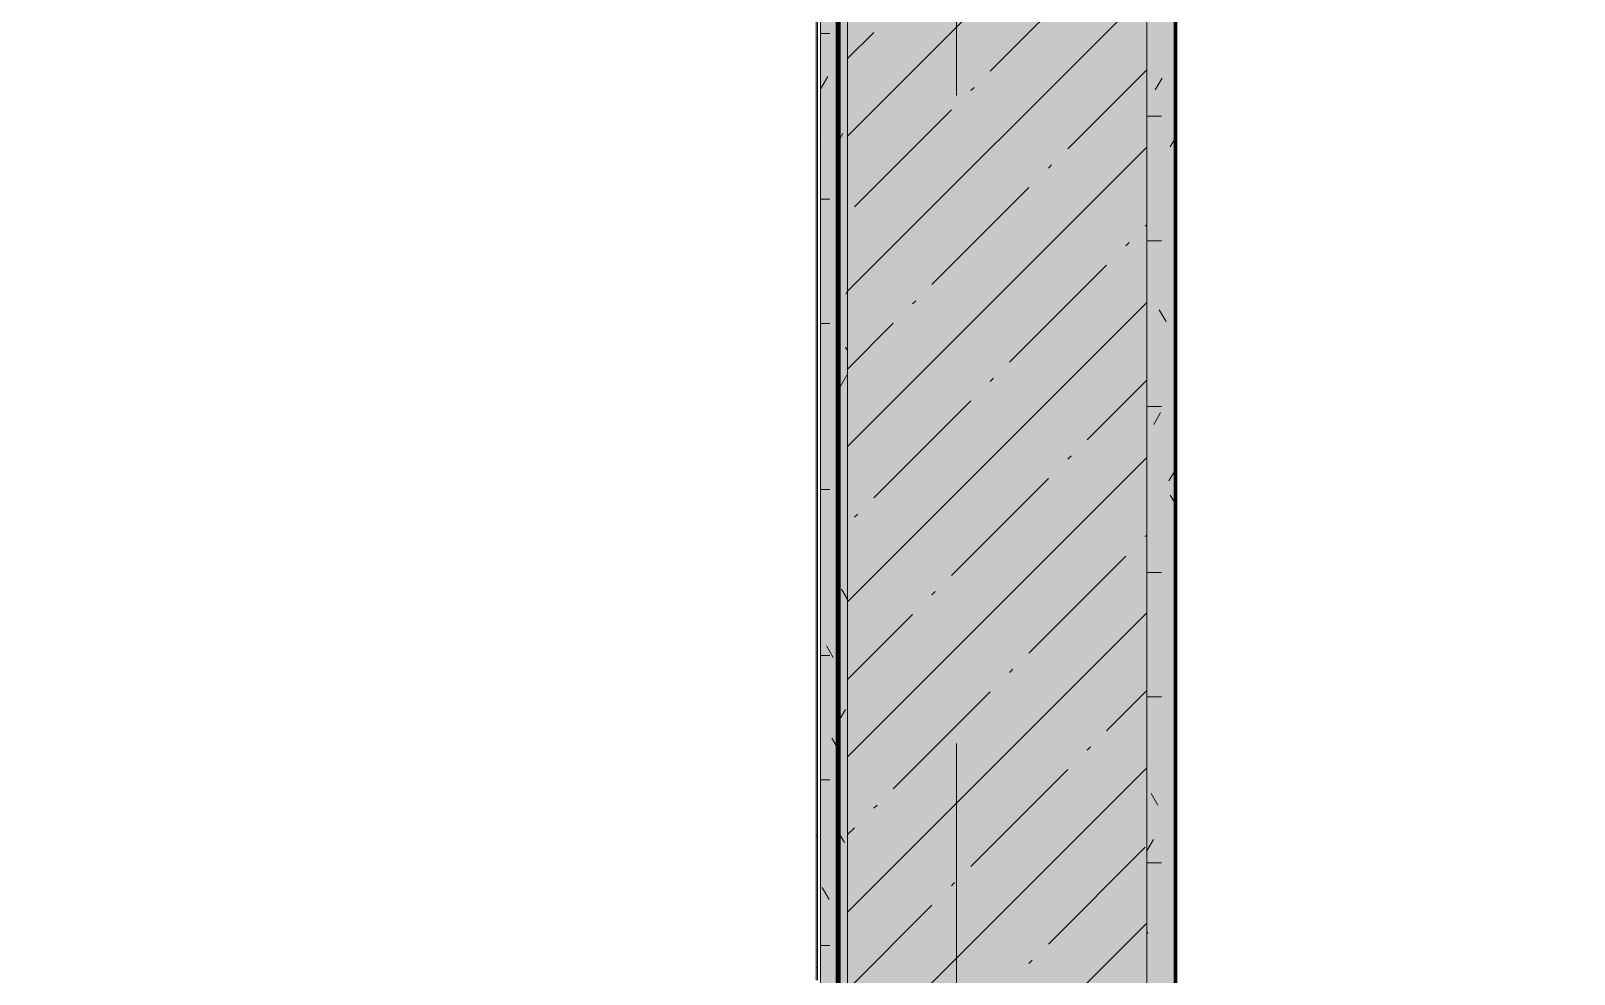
# Model space of a CAD drawing. Header units: millimetres. Extents: x -3817 to 677485, y -22715 to 103890.
# Drawn here: x 658605 to 659740, y 7799 to 8492 of the extents above; entities that cross this region are included whole.
import ezdxf

# ---------------------------------------------------------------- set-up
doc = ezdxf.new("R2010")
doc.units = ezdxf.units.MM
doc.layers.add('PDF _Геометрия', color=7, linetype='Continuous', true_color=0x1d1d1d)
doc.layers.add('PDF _Сплошная заливка', color=7, linetype='Continuous', true_color=0xffffff)

msp = doc.modelspace()

# ---------------------------------------------------------------- hatches: boundary and pattern name
at = {"layer": 'PDF _Сплошная заливка', "transparency": 33554559}
for points in [[(659205.5, 4275.9), (659425.5, 4275.9), (659425.5, 12475.9), (659205.5, 12475.9), (659205.5, 5005.4)], [(659185.5, 2025.9), (659205.5, 2025.9), (659205.5, 12255.9), (659185.5, 12255.9), (659185.5, 2045.9)]]:
    msp.add_hatch(color=256, dxfattribs=at).paths.add_polyline_path(points)

# ---------------------------------------------------------------- linework, layer by layer
at = {"layer": 'PDF _Геометрия', "color": 9, "lineweight": 9, "true_color": 0xc0c0c0}
for points in [[(659695.5, 11483.9), (659695.5, 11495.9), (659425.5, 11495.9), (659425.5, 11475.9), (659425.5, 11275.9), (659425.5, 12475.9), (659205.5, 12475.9), (657170.5, 12475.9), (657170.5, 12275.9), (657170.5, 12255.9), (659185.5, 12255.9), (659185.5, 2045.9), (644126.5, 2045.9)], [(659185.5, 2025.9), (659205.5, 2025.9), (659205.5, 12255.9), (659205.5, 4275.9), (659425.5, 4275.9), (659425.5, 4255.9), (659445.5, 4255.9), (659445.5, 4265.9), (659405.5, 4265.9), (659405.5, 2025.9), (659445.5, 2025.9), (661725.5, 2025.9), (660985.5, 2025.9)], [(659183.4, 8548.3), (659183.4, 8375.6), (659183.4, 8193.9), (659183.4, 8003.2), (659183.4, 7803.5), (659182.4, 7803.5), (659182.4, 8003.2), (659182.4, 8193.9), (659182.4, 8375.6), (659182.4, 8548.3)], [(659182.4, 8492), (659182.4, 8467.7), (659182.4, 8439), (659182.4, 8430.9), (659182.4, 8416.8), (659182.4, 8398.6), (659182.4, 8378.1), (659182.4, 8357.3), (659182.4, 8338), (659182.4, 8320.7), (659182.4, 8305.2), (659182.4, 8291.1), (659182.4, 8278.1), (659182.4, 8266), (659182.4, 8254.5), (659182.4, 8243.2), (659182.4, 8231.8), (659182.4, 8220.4), (659182.4, 8208.7), (659182.4, 8196.9), (659182.4, 8184.8), (659182.4, 8172.3), (659182.4, 8159.4), (659182.4, 8146.1), (659182.4, 8132.3), (659182.4, 8118.2), (659182.4, 8103.9), (659182.4, 8089.5), (659182.4, 8075), (659182.4, 8060.7), (659182.4, 8046.6), (659182.4, 8032.9), (659182.4, 8019.6), (659182.4, 8006.6), (659182.4, 7993.8), (659182.4, 7981.2), (659182.4, 7968.5), (659182.4, 7955.6), (659182.4, 7942.5), (659182.4, 7929), (659182.4, 7915), (659182.4, 7900.4)], [(659182.4, 8491.6), (659182.4, 8486.5), (659182.4, 8483.3), (659182.4, 8480.6), (659182.4, 8477.8), (659182.4, 8474.8), (659182.4, 8471.6), (659182.4, 8468.1), (659182.4, 8464.6), (659182.4, 8461), (659182.4, 8457.6), (659182.4, 8454.2), (659182.4, 8451), (659182.4, 8447.9), (659182.4, 8444.7), (659182.4, 8441.6), (659182.4, 8438.5), (659182.4, 8435.5), (659182.4, 8432.4), (659182.4, 8429.4), (659182.4, 8426.4), (659182.4, 8423.4), (659182.4, 8420.6), (659182.4, 8417.7), (659182.4, 8415), (659182.4, 8412.4), (659182.4, 8409.8), (659182.4, 8407.2), (659182.4, 8404.7), (659182.4, 8402.1), (659182.4, 8399.5), (659182.4, 8396.8), (659182.4, 8394.2), (659182.4, 8391.5), (659182.4, 8388.7), (659182.4, 8386), (659182.4, 8383.3), (659182.4, 8380.5), (659182.4, 8377.9), (659182.4, 8375.3), (659182.4, 8372.8), (659182.4, 8370.5), (659182.4, 8368.2)], [(659182.4, 8485.6), (659182.4, 8488.7), (659182.4, 8490.9)], [(659183.4, 7900.4), (659183.4, 7915), (659183.4, 7929), (659183.4, 7942.5), (659183.4, 7955.6), (659183.4, 7968.5), (659183.4, 7981.2), (659183.4, 7993.8), (659183.4, 8006.6), (659183.4, 8019.6), (659183.4, 8032.9), (659183.4, 8046.6), (659183.4, 8060.7), (659183.4, 8075), (659183.4, 8089.5), (659183.4, 8103.9), (659183.4, 8118.2), (659183.4, 8132.3), (659183.4, 8146.1), (659183.4, 8159.4), (659183.4, 8172.3), (659183.4, 8184.8), (659183.4, 8196.9), (659183.4, 8208.7), (659183.4, 8220.4), (659183.4, 8231.8), (659183.4, 8243.2), (659183.4, 8254.5), (659183.4, 8266), (659183.4, 8278.1), (659183.4, 8291.1), (659183.4, 8305.2), (659183.4, 8320.7), (659183.4, 8338), (659183.4, 8357.3), (659183.4, 8378.1), (659183.4, 8398.6), (659183.4, 8416.8), (659183.4, 8430.9), (659183.4, 8439), (659183.4, 8467.7), (659183.4, 8492)], [(659183.4, 8368.2), (659183.4, 8370.5), (659183.4, 8372.8), (659183.4, 8375.3), (659183.4, 8377.9), (659183.4, 8380.5), (659183.4, 8383.3), (659183.4, 8386), (659183.4, 8388.7), (659183.4, 8391.5), (659183.4, 8394.2), (659183.4, 8396.8), (659183.4, 8399.5), (659183.4, 8402.1), (659183.4, 8404.7), (659183.4, 8407.2), (659183.4, 8409.8), (659183.4, 8412.4), (659183.4, 8415), (659183.4, 8417.7), (659183.4, 8420.6), (659183.4, 8423.4), (659183.4, 8426.4), (659183.4, 8429.4), (659183.4, 8432.4), (659183.4, 8435.5), (659183.4, 8438.5), (659183.4, 8441.6), (659183.4, 8444.7), (659183.4, 8447.9), (659183.4, 8451), (659183.4, 8454.2), (659183.4, 8457.6), (659183.4, 8461), (659183.4, 8464.6), (659183.4, 8468.1), (659183.4, 8471.6), (659183.4, 8474.8), (659183.4, 8477.8), (659183.4, 8480.6), (659183.4, 8483.3), (659183.4, 8486.5), (659183.4, 8491.6)], [(659183.4, 8490.9), (659183.4, 8488.7), (659183.4, 8485.6)], [(659182.4, 8375.4), (659182.4, 8377.6), (659182.4, 8379.9), (659182.4, 8382.2), (659182.4, 8384.6), (659182.4, 8387), (659182.4, 8389.4), (659182.4, 8391.8), (659182.4, 8394.1), (659182.4, 8396.4), (659182.4, 8398.8), (659182.4, 8401.1), (659182.4, 8403.4), (659182.4, 8405.7), (659182.4, 8408), (659182.4, 8410.4), (659182.4, 8412.8), (659182.4, 8415.3), (659182.4, 8417.8), (659182.4, 8420.5), (659182.4, 8423.2), (659182.4, 8425.9), (659182.4, 8428.7), (659182.4, 8431.5), (659182.4, 8434.4), (659182.4, 8437.3), (659182.4, 8440.2), (659182.4, 8443), (659182.4, 8445.9), (659182.4, 8448.9), (659182.4, 8451.9), (659182.4, 8455.1), (659182.4, 8458.3), (659182.4, 8461.6), (659182.4, 8464.8), (659182.4, 8467.7), (659182.4, 8470.5), (659182.4, 8473.1), (659182.4, 8475.8), (659182.4, 8479.1), (659182.4, 8485)], [(659183.4, 8485), (659183.4, 8479.1), (659183.4, 8475.8), (659183.4, 8473.1), (659183.4, 8470.5), (659183.4, 8467.7), (659183.4, 8464.8), (659183.4, 8461.6), (659183.4, 8458.3), (659183.4, 8455.1), (659183.4, 8451.9), (659183.4, 8448.9), (659183.4, 8445.9), (659183.4, 8443), (659183.4, 8440.2), (659183.4, 8437.3), (659183.4, 8434.4), (659183.4, 8431.5), (659183.4, 8428.7), (659183.4, 8425.9), (659183.4, 8423.2), (659183.4, 8420.5), (659183.4, 8417.8), (659183.4, 8415.3), (659183.4, 8412.8), (659183.4, 8410.4), (659183.4, 8408), (659183.4, 8405.7), (659183.4, 8403.4), (659183.4, 8401.1), (659183.4, 8398.8), (659183.4, 8396.4), (659183.4, 8394.1), (659183.4, 8391.8), (659183.4, 8389.4), (659183.4, 8387), (659183.4, 8384.6), (659183.4, 8382.2), (659183.4, 8379.9), (659183.4, 8377.6), (659183.4, 8375.4)], [(659182.4, 8466.8), (659182.4, 8464.7), (659182.4, 8462.1), (659182.4, 8459.3), (659182.4, 8456.1), (659182.4, 8452.8), (659182.4, 8449.4), (659182.4, 8445.9), (659182.4, 8442.4), (659182.4, 8438.7), (659182.4, 8435), (659182.4, 8431.2), (659182.4, 8427.2), (659182.4, 8423.1), (659182.4, 8418.8), (659182.4, 8414.4), (659182.4, 8409.7), (659182.4, 8405), (659182.4, 8400.1), (659182.4, 8395.3), (659182.4, 8390.5), (659182.4, 8385.9), (659182.4, 8381.5), (659182.4, 8377.4), (659182.4, 8373.6), (659182.4, 8370.1), (659182.4, 8367), (659182.4, 8364.3), (659182.4, 8362)], [(659183.4, 8362), (659183.4, 8364.3), (659183.4, 8367), (659183.4, 8370.1), (659183.4, 8373.6), (659183.4, 8377.4), (659183.4, 8381.5), (659183.4, 8385.9), (659183.4, 8390.5), (659183.4, 8395.3), (659183.4, 8400.1), (659183.4, 8405), (659183.4, 8409.7), (659183.4, 8414.4), (659183.4, 8418.8), (659183.4, 8423.1), (659183.4, 8427.2), (659183.4, 8431.2), (659183.4, 8435), (659183.4, 8438.7), (659183.4, 8442.4), (659183.4, 8445.9), (659183.4, 8449.4), (659183.4, 8452.8), (659183.4, 8456.1), (659183.4, 8459.3), (659183.4, 8462.1), (659183.4, 8464.7), (659183.4, 8466.8)], [(659182.4, 8355), (659182.4, 8357.2), (659182.4, 8359.7), (659182.4, 8362.7), (659182.4, 8366), (659182.4, 8369.7), (659182.4, 8373.7), (659182.4, 8377.9), (659182.4, 8382.4), (659182.4, 8387), (659182.4, 8391.8), (659182.4, 8396.5), (659182.4, 8401.2), (659182.4, 8405.7), (659182.4, 8410.1), (659182.4, 8414.4), (659182.4, 8418.5), (659182.4, 8422.5), (659182.4, 8426.4), (659182.4, 8430.2), (659182.4, 8433.9), (659182.4, 8437.7), (659182.4, 8441.4), (659182.4, 8445.1), (659182.4, 8448.6), (659182.4, 8452.1), (659182.4, 8455.2), (659182.4, 8458.1), (659182.4, 8460.5)], [(659182.4, 7794.1), (659182.4, 7799.6), (659182.4, 7804.8), (659182.4, 7810.1), (659182.4, 7815.3), (659182.4, 7820.8), (659182.4, 7826.6), (659182.4, 7832.8), (659182.4, 7839.4), (659182.4, 7846.3), (659182.4, 7853.3), (659182.4, 7860.3), (659182.4, 7867.2), (659182.4, 7874), (659182.4, 7880.4), (659182.4, 7886.6), (659182.4, 7892.8), (659182.4, 7899.3), (659182.4, 7906.3), (659182.4, 7914.3), (659182.4, 7923.3), (659182.4, 7933.7), (659182.4, 7945.8), (659182.4, 7959.8), (659182.4, 7975.5), (659182.4, 7992.9), (659182.4, 8012), (659182.4, 8032.6), (659182.4, 8054.6), (659182.4, 8078), (659182.4, 8102.6), (659182.4, 8128.4), (659182.4, 8155.3), (659182.4, 8451.5)], [(659183.4, 8460.5), (659183.4, 8458.1), (659183.4, 8455.2), (659183.4, 8452.1), (659183.4, 8448.6), (659183.4, 8445.1), (659183.4, 8441.4), (659183.4, 8437.7), (659183.4, 8433.9), (659183.4, 8430.2), (659183.4, 8426.4), (659183.4, 8422.5), (659183.4, 8418.5), (659183.4, 8414.4), (659183.4, 8410.1), (659183.4, 8405.7), (659183.4, 8401.2), (659183.4, 8396.5), (659183.4, 8391.8), (659183.4, 8387), (659183.4, 8382.4), (659183.4, 8377.9), (659183.4, 8373.7), (659183.4, 8369.7), (659183.4, 8366), (659183.4, 8362.7), (659183.4, 8359.7), (659183.4, 8357.2), (659183.4, 8355)], [(659183.4, 8451.5), (659183.4, 8155.3), (659183.4, 8128.4), (659183.4, 8102.6), (659183.4, 8078), (659183.4, 8054.6), (659183.4, 8032.6), (659183.4, 8012), (659183.4, 7992.9), (659183.4, 7975.5), (659183.4, 7959.8), (659183.4, 7945.8), (659183.4, 7933.7), (659183.4, 7923.3), (659183.4, 7914.3), (659183.4, 7906.3), (659183.4, 7899.3), (659183.4, 7892.8), (659183.4, 7886.6), (659183.4, 7880.4), (659183.4, 7874), (659183.4, 7867.2), (659183.4, 7860.3), (659183.4, 7853.3), (659183.4, 7846.3), (659183.4, 7839.4), (659183.4, 7832.8), (659183.4, 7826.6), (659183.4, 7820.8), (659183.4, 7815.3), (659183.4, 7810.1), (659183.4, 7804.8), (659183.4, 7799.6), (659183.4, 7794.1)]]:
    msp.add_lwpolyline(points, dxfattribs=at)
at = {"layer": 'PDF _Геометрия', "color": 171, "lineweight": 70, "true_color": 0x8080ff}
msp.add_lwpolyline([(659199.1, 2046.4), (659199.1, 12255), (659198.1, 12255), (659198.1, 2046.4)], close=True, dxfattribs=at)
at = {"layer": 'PDF _Геометрия', "color": 9, "lineweight": 9, "true_color": 0xc0c0c0}
for points in [[(659200.1, 2046.4), (659200.1, 12255), (659199.1, 12255), (659199.1, 2046.4)], [(659183.4, 7900.4), (659183.4, 8751.5), (659182.4, 8751.5), (659182.4, 7900.4)]]:
    msp.add_lwpolyline(points, close=True, dxfattribs=at)
at = {"layer": 'PDF _Геометрия', "color": 7, "lineweight": 9}
for points in [[(659425.5, 11255.9), (659425.5, 4275.9), (659425.5, 11255.9), (659425.5, 11275.9), (659640.5, 11275.9), (659425.5, 11275.9)], [(659445.5, 4275.9), (659445.5, 11254.9)]]:
    msp.add_lwpolyline(points, dxfattribs=at)
at = {"layer": 'PDF _Геометрия', "color": 231, "lineweight": 9, "true_color": 0xff80c0}
msp.add_lwpolyline([(659446.5, 11254.9), (659445.5, 11254.9), (659445.5, 4275.9)], dxfattribs=at)
at = {"layer": 'PDF _Геометрия', "color": 231, "lineweight": 70, "true_color": 0xff80c0}
msp.add_lwpolyline([(661725.5, 5605.9), (661724.5, 5605.9), (661724.5, 2046.9), (659446.5, 2046.9), (659446.5, 11254.9)], dxfattribs=at)
at = {"layer": 'PDF _Геометрия', "color": 253, "lineweight": 9, "true_color": 0xaaaaaa}
for points in [[(659285.5, 8444.4), (659285.5, 9079.4)], [(659285.5, 6380.6), (659285.5, 7968.1)]]:
    msp.add_lwpolyline(points, dxfattribs=at)
at = {"layer": 'PDF _Геометрия', "lineweight": 9}
for points in [[(659205.5, 8414.4), (659425.5, 8634.4)], [(659310.3, 8462.2), (659381.6, 8533.5)], [(659205.5, 8300.4), (659425.5, 8520.4)], [(659205.5, 8471.4), (659224.7, 8490.7)], [(659367.3, 8405.2), (659425.5, 8463.3)], [(659296, 8447.9), (659298.4, 8450.3)], [(659210.5, 8362.4), (659281.8, 8433.7)], [(659205.5, 8186.3), (659425.5, 8406.3)], [(659353.1, 8390.9), (659355.4, 8393.3)], [(659267.5, 8305.4), (659338.8, 8376.7)], [(659424.3, 8348.2), (659425.5, 8349.3)], [(659410.1, 8333.9), (659412.4, 8336.3)], [(659324.5, 8248.4), (659395.8, 8319.6)], [(659253.3, 8291.1), (659255.6, 8293.5)], [(659205.5, 8072.3), (659425.5, 8292.3)], [(659205.5, 8243.3), (659239, 8276.9)], [(659310.3, 8234.1), (659312.7, 8236.5)], [(659381.6, 8191.3), (659425.5, 8235.2)], [(659224.7, 8148.6), (659296, 8219.8)], [(659367.3, 8177.1), (659369.7, 8179.4)], [(659205.5, 7958.2), (659425.5, 8178.2)], [(659281.8, 8091.5), (659353.1, 8162.8)], [(659210.5, 8134.3), (659212.9, 8136.7)], [(659424.3, 8120.1), (659425.5, 8121.2)], [(659338.8, 8034.5), (659410.1, 8105.8)], [(659267.5, 8077.3), (659269.9, 8079.7)], [(659205.5, 7844.2), (659425.5, 8064.2)], [(659205.5, 8015.2), (659253.3, 8063)], [(659324.5, 8020.3), (659326.9, 8022.6)], [(659239, 7934.7), (659310.3, 8006)], [(659395.8, 7977.5), (659425.5, 8007.1)], [(659381.6, 7963.2), (659383.9, 7965.6)], [(659205.5, 7730.1), (659425.5, 7950.1)], [(659296, 7877.7), (659367.3, 7949)], [(659224.7, 7920.5), (659227.1, 7922.8)], [(659205.5, 7901.2), (659210.5, 7906.2)], [(659353.1, 7820.7), (659424.3, 7892)], [(659281.8, 7863.4), (659284.1, 7865.8)], [(659205.5, 7787.1), (659267.5, 7849.2)], [(659205.5, 7616.1), (659425.5, 7836.1)], [(659338.8, 7806.4), (659341.2, 7808.8)]]:
    msp.add_lwpolyline(points, dxfattribs=at)
at = {"layer": 'PDF _Геометрия', "color": 253, "lineweight": 9, "true_color": 0x9b9b9b}
for points in [[(659185.5, 8490), (659192.3, 8490)], [(659190.9, 8458.2), (659185.8, 8449.5)], [(659436.6, 8457.1), (659431.6, 8448.4)], [(659426, 8429.1), (659436.1, 8429.1)], [(659185.7, 8413), (659185.5, 8413.4)], [(659202, 8416.5), (659197, 8407.8)], [(659445.5, 8411.5), (659442.7, 8406.7)], [(659185.5, 8368.1), (659192.3, 8368.1)], [(659426, 8337.6), (659436.1, 8337.6)], [(659205.5, 8300.6), (659204.1, 8298.2)], [(659439.6, 8278.1), (659434.5, 8286.8)], [(659185.5, 8276.7), (659192.3, 8276.7)], [(659205.5, 8256.8), (659204, 8259.3)], [(659205, 8238.8), (659200, 8230.1)], [(659426, 8215.7), (659436.1, 8215.7)], [(659435.5, 8211.3), (659430.5, 8202.6)], [(659445.5, 8167.6), (659441.6, 8161)], [(659185.5, 8154.7), (659192.3, 8154.7)], [(659445.5, 8145.9), (659442.7, 8150.7)], [(659426, 8093.8), (659436.1, 8093.8)], [(659205.5, 8073.9), (659201.1, 8081.6)], [(659185.5, 8032.8), (659192.3, 8032.8)], [(659194.9, 8031.2), (659189.9, 8039.9)], [(659426, 8002.3), (659436.1, 8002.3)], [(659203.9, 7993.1), (659198.9, 7984.4)], [(659199, 7963.2), (659194, 7971.9)], [(659185.5, 7941.4), (659192.3, 7941.4)], [(659433.6, 7922.7), (659428.6, 7931.4)], [(659203.1, 7895.2), (659198.1, 7903.9)], [(659430.3, 7897.6), (659425.5, 7889.2)], [(659426, 7880.4), (659436.1, 7880.4)], [(659191.9, 7853.5), (659186.9, 7862.2)], [(659426.2, 7829.5), (659425.5, 7828.2)], [(659185.5, 7819.5), (659192.3, 7819.5)]]:
    msp.add_lwpolyline(points, dxfattribs=at)
at = {"layer": 'PDF _Сплошная заливка', "lineweight": 35, "transparency": 33554559}
msp.add_solid([(659445.5, 4275.9), (659445.5, 11255.9), (659425.5, 4275.9), (659425.5, 11255.9)], dxfattribs=at)

doc.saveas('drawing.dxf')
